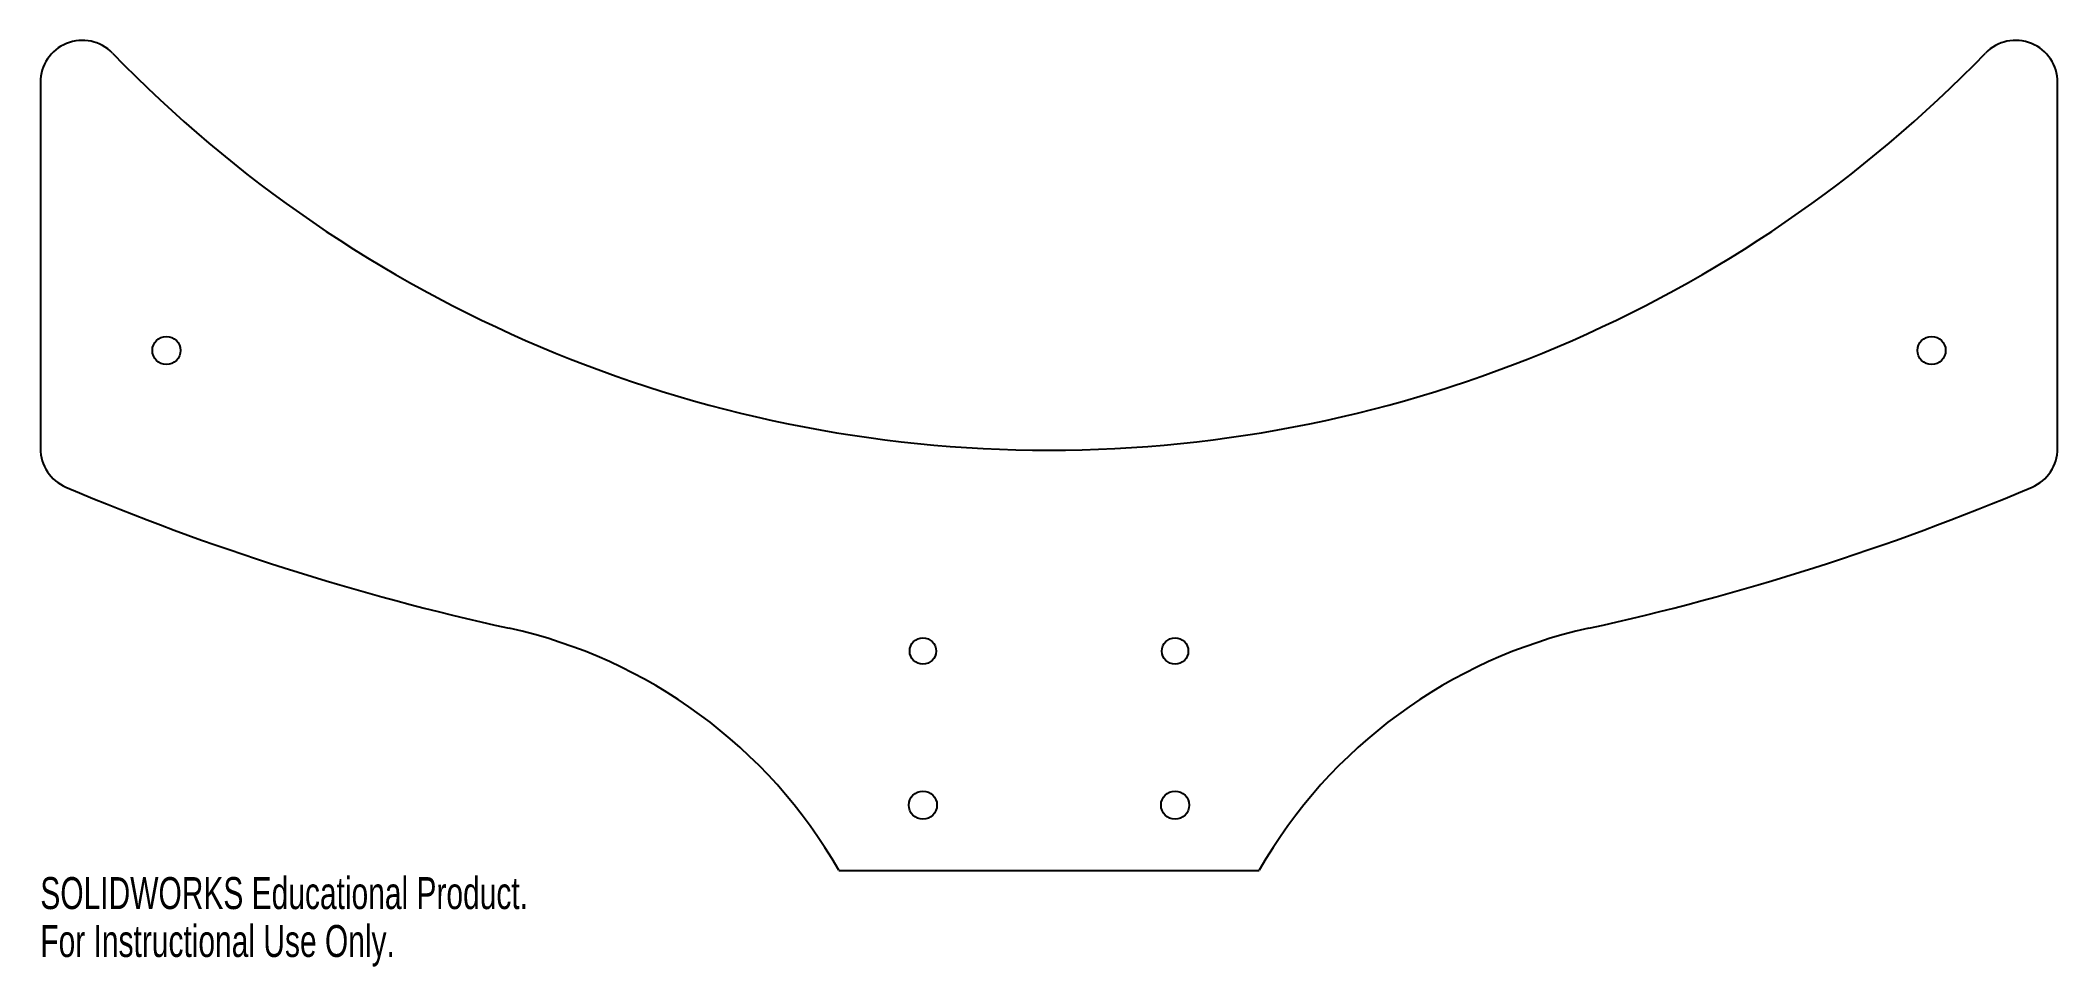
# Model space of a CAD drawing. Header units: inches. Extents: x 0 to 12, y -5.9 to -0.4.
import ezdxf

# ---------------------------------------------------------------- set-up
doc = ezdxf.new("R2010")
doc.units = ezdxf.units.IN
doc.header["$MEASUREMENT"] = 0
doc.styles.add('SLDTEXTSTYLE0', font='TXT', dxfattribs={"width": 0.7})

msp = doc.modelspace()

# ---------------------------------------------------------------- linework, layer by layer
at = {"color": 7, "linetype": 'Continuous', "lineweight": 25}
for p, q in [((0, -0.657), (0, -2.835)), ((12, -2.835), (12, -0.657)), ((4.75, -5.345), (7.25, -5.345))]:
    msp.add_line(p, q, dxfattribs=at)
for centre, radius in [((0.75, -2.252), 0.0837), ((11.25, -2.252), 0.0837), ((5.25, -4.04), 0.0787), ((6.75, -4.04), 0.0787), ((5.25, -4.957), 0.0837), ((6.75, -4.957), 0.0837)]:
    msp.add_circle(centre, radius, dxfattribs=at)
for centre, radius, start, end in [((0.25, -0.657), 0.25, 44.0486, 180), ((11.75, -0.657), 0.25, 0, 135.9514), ((6, 4.905), 7.75, 224.0486, 315.9514), ((0.25, -2.835), 0.25, 180, 247.056), ((11.75, -2.835), 0.25, 292.944, 0), ((6, 10.748), 15, 247.056, 257.6377), ((6, 10.748), 15, 282.3623, 292.944), ((2.146, -6.835), 3, 29.7856, 77.6377), ((9.854, -6.835), 3, 102.3623, 150.2144)]:
    msp.add_arc(centre, radius, start, end, dxfattribs=at)

# ---------------------------------------------------------------- texts
at = {"color": 7, "linetype": 'Continuous', "char_height": 0.1903, "attachment_point": 1, "style": 'SLDTEXTSTYLE0'}
for s, insert in [('SOLIDWORKS Educational Product.', (0, -5.385)), ('For Instructional Use Only.', (0, -5.67))]:
    msp.add_mtext(s, dxfattribs=dict(at, insert=insert))

doc.saveas('drawing.dxf')
